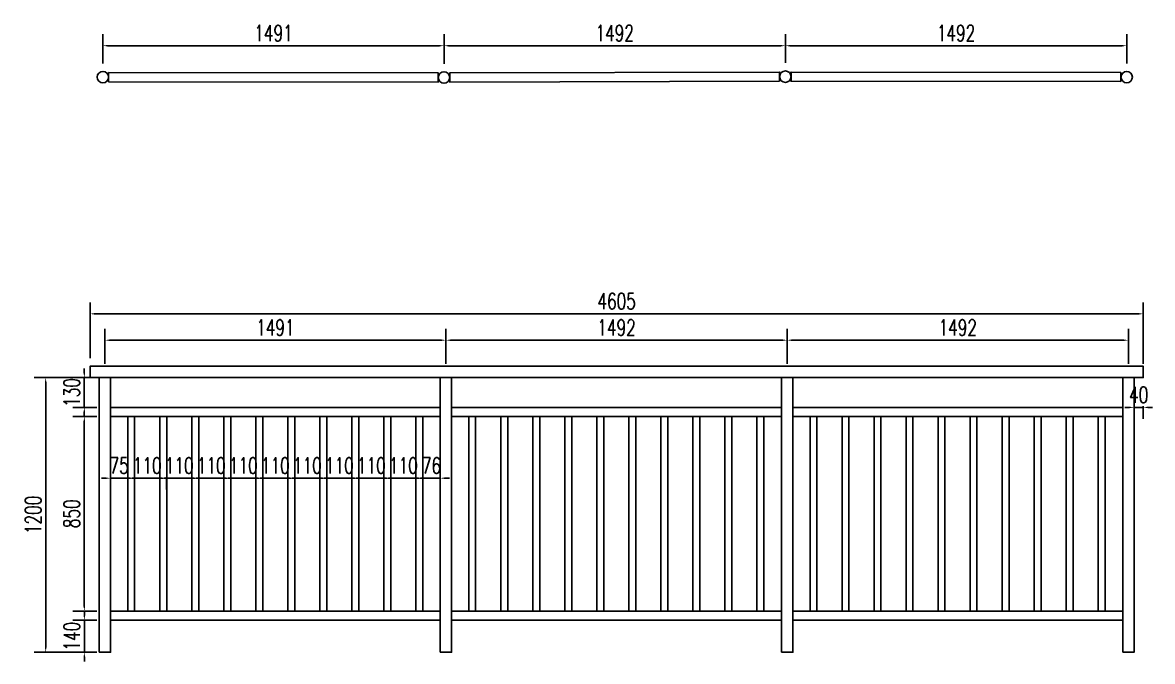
# Model space of a CAD drawing. Header units: millimetres. Extents: x -2430464 to 225692, y -180 to 1805330.
# Drawn here: x -1445449 to -1440509, y 608733 to 611525 of the extents above; entities that cross this region are included whole.
import ezdxf

# ---------------------------------------------------------------- set-up
doc = ezdxf.new("R2010")
doc.units = ezdxf.units.MM
doc.header["$LTSCALE"] = 1000
doc.layers.get('0').update_dxf_attribs({"linetype": 'CONTINUOUS'})
doc.layers.get('DEFPOINTS').update_dxf_attribs({"linetype": 'CONTINUOUS'})
for name, color, linetype in [('W-PLASTIC_RAILINGS塑木栏杆', 6, 'CONTINUOUS'), ('W-WOOD_FLOOR木地板', 30, 'CONTINUOUS'), ('景-通用-文字', 7, 'CONTINUOUS')]:
    doc.layers.add(name, color=color, linetype=linetype)
doc.styles.add('STANDARD_T3', font='simplex.shx', dxfattribs={"width": 0.7, "bigfont": 'gbcbig.shx'})
doc.dimstyles.new('W&&20', dxfattribs={"dimtxt": 70, "dimasz": 20, "dimexe": 50, "dimexo": 60, "dimgap": 20, "dimtad": 1, "dimdec": 0, "dimzin": 0, "dimdsep": 46, "dimtxsty": 'STANDARD_T3', "dimcen": 0.09, "dimclrd": 1, "dimclre": 1, "dimclrt": 7, "dimazin": 2, "dimtfac": 1, "dimtdec": 0, "dimtix": 1, "dimtmove": 2, "dimatfit": 3, "dimfxl": 0, "dimtolj": 1, "dimtzin": 0, "dimarcsym": 0})

# ---------------------------------------------------------------- blocks, each defined once
blk = doc.blocks.new('*D2624')
at = {"layer": 'DEFPOINTS', "color": 0, "transparency": 16777216}
for p in [(-1445154, 609973.4), (-1445348, 608773.4), (-1445114, 608773.4)]:
    blk.add_point(p, dxfattribs=at)
at = {"layer": 'W-WOOD_FLOOR木地板', "color": 1, "lineweight": -2, "transparency": 16777216}
for p, q in [((-1445214, 609973.4), (-1445398, 609973.4)), ((-1445348, 609953.4), (-1445348, 608793.4)), ((-1445174, 608773.4), (-1445398, 608773.4))]:
    blk.add_line(p, q, dxfattribs=at)
at = {"layer": 'W-WOOD_FLOOR木地板', "color": 1, "transparency": 16777216}
for points in [[(-1445351.3, 609953.4), (-1445344.6, 609953.4), (-1445348, 609973.4)], [(-1445351.3, 608793.4), (-1445344.6, 608793.4), (-1445348, 608773.4)]]:
    blk.add_solid(points, dxfattribs=at)
at = {"layer": 'W-WOOD_FLOOR木地板', "color": 7, "transparency": 16777216, "insert": (-1445403, 609373.4), "char_height": 70, "attachment_point": 5, "rotation": 90, "style": 'STANDARD_T3'}
blk.add_mtext('\\A1;1200', dxfattribs=at)
blk = doc.blocks.new('*D2610')
at = {"layer": 'DEFPOINTS', "color": 0, "transparency": 16777216}
for p in [(-1445064, 609803.4), (-1445179, 608953.4), (-1445064, 608953.4)]:
    blk.add_point(p, dxfattribs=at)
at = {"layer": 'W-WOOD_FLOOR木地板', "color": 1, "lineweight": -2, "transparency": 16777216}
for p, q in [((-1445124, 609803.4), (-1445229, 609803.4)), ((-1445179, 609783.4), (-1445179, 608973.4)), ((-1445124, 608953.4), (-1445229, 608953.4))]:
    blk.add_line(p, q, dxfattribs=at)
at = {"layer": 'W-WOOD_FLOOR木地板', "color": 1, "transparency": 16777216}
for points in [[(-1445182.3, 609783.4), (-1445175.6, 609783.4), (-1445179, 609803.4)], [(-1445182.3, 608973.4), (-1445175.6, 608973.4), (-1445179, 608953.4)]]:
    blk.add_solid(points, dxfattribs=at)
at = {"layer": 'W-WOOD_FLOOR木地板', "color": 7, "transparency": 16777216, "insert": (-1445234, 609378.4), "char_height": 70, "attachment_point": 5, "rotation": 90, "style": 'STANDARD_T3'}
blk.add_mtext('\\A1;850', dxfattribs=at)
blk = doc.blocks.new('*D2611')
at = {"layer": 'DEFPOINTS', "color": 0, "transparency": 16777216}
for p in [(-1445179, 609973.4), (-1445064, 609973.4), (-1445064, 609843.4)]:
    blk.add_point(p, dxfattribs=at)
at = {"layer": 'W-WOOD_FLOOR木地板', "color": 1, "lineweight": -2, "transparency": 16777216}
for p, q in [((-1445179, 609993.4), (-1445179, 610013.4)), ((-1445124, 609973.4), (-1445229, 609973.4)), ((-1445179, 609843.4), (-1445179, 609973.4)), ((-1445124, 609843.4), (-1445229, 609843.4)), ((-1445179, 609823.4), (-1445179, 609803.4))]:
    blk.add_line(p, q, dxfattribs=at)
at = {"layer": 'W-WOOD_FLOOR木地板', "color": 1, "transparency": 16777216}
for points in [[(-1445182.3, 609993.4), (-1445175.6, 609993.4), (-1445179, 609973.4)], [(-1445182.3, 609823.4), (-1445175.6, 609823.4), (-1445179, 609843.4)]]:
    blk.add_solid(points, dxfattribs=at)
at = {"layer": 'W-WOOD_FLOOR木地板', "color": 7, "transparency": 16777216, "insert": (-1445234, 609908.4), "char_height": 70, "attachment_point": 5, "rotation": 90, "style": 'STANDARD_T3'}
blk.add_mtext('\\A1;130', dxfattribs=at)
blk = doc.blocks.new('*D2625')
at = {"layer": 'DEFPOINTS', "color": 0, "transparency": 16777216}
for p in [(-1445064, 608913.4), (-1445178.9, 608773.4), (-1445064, 608773.4)]:
    blk.add_point(p, dxfattribs=at)
at = {"layer": 'W-WOOD_FLOOR木地板', "color": 1, "lineweight": -2, "transparency": 16777216}
for p, q in [((-1445178.9, 608933.4), (-1445178.9, 608953.4)), ((-1445124, 608913.4), (-1445228.9, 608913.4)), ((-1445178.9, 608913.4), (-1445178.9, 608773.4)), ((-1445124, 608773.4), (-1445228.9, 608773.4)), ((-1445178.9, 608753.4), (-1445178.9, 608733.4))]:
    blk.add_line(p, q, dxfattribs=at)
at = {"layer": 'W-WOOD_FLOOR木地板', "color": 1, "transparency": 16777216}
for points in [[(-1445182.2, 608933.4), (-1445175.6, 608933.4), (-1445178.9, 608913.4)], [(-1445182.2, 608753.4), (-1445175.6, 608753.4), (-1445178.9, 608773.4)]]:
    blk.add_solid(points, dxfattribs=at)
at = {"layer": 'W-WOOD_FLOOR木地板', "color": 7, "transparency": 16777216, "insert": (-1445233.9, 608843.4), "char_height": 70, "attachment_point": 5, "rotation": 90, "style": 'STANDARD_T3'}
blk.add_mtext('\\A1;140', dxfattribs=at)
blk = doc.blocks.new('*D2626')
at = {"layer": 'DEFPOINTS', "color": 0, "transparency": 16777216}
for p in [(-1443598, 610136.9), (-1445089, 609973.4), (-1443598, 609973.4)]:
    blk.add_point(p, dxfattribs=at)
at = {"layer": 'W-WOOD_FLOOR木地板', "color": 1, "lineweight": -2, "transparency": 16777216}
for p, q in [((-1445089, 610033.4), (-1445089, 610186.9)), ((-1443598, 610033.4), (-1443598, 610186.9)), ((-1445069, 610136.9), (-1443618, 610136.9))]:
    blk.add_line(p, q, dxfattribs=at)
at = {"layer": 'W-WOOD_FLOOR木地板', "color": 1, "transparency": 16777216}
for points in [[(-1445069, 610140.2), (-1445069, 610133.6), (-1445089, 610136.9)], [(-1443618, 610140.2), (-1443618, 610133.6), (-1443598, 610136.9)]]:
    blk.add_solid(points, dxfattribs=at)
at = {"layer": 'W-WOOD_FLOOR木地板', "color": 7, "transparency": 16777216, "insert": (-1444343.5, 610191.9), "char_height": 70, "attachment_point": 5, "style": 'STANDARD_T3'}
blk.add_mtext('\\A1;1491', dxfattribs=at)
blk = doc.blocks.new('*D2627')
at = {"layer": 'DEFPOINTS', "color": 0, "transparency": 16777216}
for p in [(-1442106, 610136.9), (-1443598, 609973.4), (-1442106, 609973.4)]:
    blk.add_point(p, dxfattribs=at)
at = {"layer": 'W-WOOD_FLOOR木地板', "color": 1, "lineweight": -2, "transparency": 16777216}
for p, q in [((-1443598, 610033.4), (-1443598, 610186.9)), ((-1442106, 610033.4), (-1442106, 610186.9)), ((-1443578, 610136.9), (-1442126, 610136.9))]:
    blk.add_line(p, q, dxfattribs=at)
at = {"layer": 'W-WOOD_FLOOR木地板', "color": 1, "transparency": 16777216}
for points in [[(-1443578, 610140.2), (-1443578, 610133.6), (-1443598, 610136.9)], [(-1442126, 610140.2), (-1442126, 610133.6), (-1442106, 610136.9)]]:
    blk.add_solid(points, dxfattribs=at)
at = {"layer": 'W-WOOD_FLOOR木地板', "color": 7, "transparency": 16777216, "insert": (-1442852, 610191.9), "char_height": 70, "attachment_point": 5, "style": 'STANDARD_T3'}
blk.add_mtext('\\A1;1492', dxfattribs=at)
blk = doc.blocks.new('*D2628')
at = {"layer": 'DEFPOINTS', "color": 0, "transparency": 16777216}
for p in [(-1440614, 610136.9), (-1442106, 609973.4), (-1440614, 609973.4)]:
    blk.add_point(p, dxfattribs=at)
at = {"layer": 'W-WOOD_FLOOR木地板', "color": 1, "lineweight": -2, "transparency": 16777216}
for p, q in [((-1442106, 610033.4), (-1442106, 610186.9)), ((-1440614, 610033.4), (-1440614, 610186.9)), ((-1442086, 610136.9), (-1440634, 610136.9))]:
    blk.add_line(p, q, dxfattribs=at)
at = {"layer": 'W-WOOD_FLOOR木地板', "color": 1, "transparency": 16777216}
for points in [[(-1442086, 610140.2), (-1442086, 610133.6), (-1442106, 610136.9)], [(-1440634, 610140.2), (-1440634, 610133.6), (-1440614, 610136.9)]]:
    blk.add_solid(points, dxfattribs=at)
at = {"layer": 'W-WOOD_FLOOR木地板', "color": 7, "transparency": 16777216, "insert": (-1441360, 610191.9), "char_height": 70, "attachment_point": 5, "style": 'STANDARD_T3'}
blk.add_mtext('\\A1;1492', dxfattribs=at)
blk = doc.blocks.new('*U2606')
at = {"layer": 'W-PLASTIC_RAILINGS塑木栏杆'}
blk.add_lwpolyline([(-15, -420), (15, -420), (15, 430), (-15, 430)], close=True, dxfattribs=at)
blk = doc.blocks.new('*U2607')
at = {"layer": 'W-PLASTIC_RAILINGS塑木栏杆', "color": 0, "linetype": 'ByBlock', "lineweight": -2, "transparency": 16777216}
for p in [(0, 0), (140, 0), (280, 0), (420, 0), (560, 0), (700, 0), (840, 0), (980, 0), (1120, 0), (1260, 0)]:
    blk.add_blockref('*U2606', p, dxfattribs=at)
blk = doc.blocks.new('*D2612')
at = {"layer": 'DEFPOINTS', "color": 0, "transparency": 16777216}
for p in [(-1445064, 609610.9), (-1444989, 609610.9), (-1444989, 609533.9)]:
    blk.add_point(p, dxfattribs=at)
at = {"layer": 'W-WOOD_FLOOR木地板', "color": 1, "lineweight": -2, "transparency": 16777216}
for p, q in [((-1445064, 609550.9), (-1445064, 609483.9)), ((-1444989, 609550.9), (-1444989, 609483.9)), ((-1445084, 609533.9), (-1445104, 609533.9)), ((-1445064, 609533.9), (-1444989, 609533.9)), ((-1444969, 609533.9), (-1444949, 609533.9))]:
    blk.add_line(p, q, dxfattribs=at)
at = {"layer": 'W-WOOD_FLOOR木地板', "color": 1, "transparency": 16777216}
for points in [[(-1445084, 609537.2), (-1445084, 609530.6), (-1445064, 609533.9)], [(-1444969, 609537.2), (-1444969, 609530.6), (-1444989, 609533.9)]]:
    blk.add_solid(points, dxfattribs=at)
at = {"layer": 'W-WOOD_FLOOR木地板', "color": 7, "transparency": 16777216, "insert": (-1445026.5, 609588.9), "char_height": 70, "attachment_point": 5, "style": 'STANDARD_T3'}
blk.add_mtext('\\A1;75', dxfattribs=at)
blk = doc.blocks.new('*D2613')
at = {"layer": 'DEFPOINTS', "color": 0, "transparency": 16777216}
for p in [(-1444119, 609657.8), (-1444009, 609657.8), (-1444009, 609533.9)]:
    blk.add_point(p, dxfattribs=at)
at = {"layer": '景-通用-文字', "color": 1, "lineweight": -2, "transparency": 16777216}
for p, q in [((-1444119, 609538.9), (-1444119, 609483.9)), ((-1444009, 609538.9), (-1444009, 609483.9)), ((-1444139, 609533.9), (-1444159, 609533.9)), ((-1444119, 609533.9), (-1444009, 609533.9)), ((-1443989, 609533.9), (-1443969, 609533.9))]:
    blk.add_line(p, q, dxfattribs=at)
at = {"layer": '景-通用-文字', "color": 1, "transparency": 16777216}
for points in [[(-1444139, 609537.2), (-1444139, 609530.6), (-1444119, 609533.9)], [(-1443989, 609537.2), (-1443989, 609530.6), (-1444009, 609533.9)]]:
    blk.add_solid(points, dxfattribs=at)
at = {"layer": '景-通用-文字', "color": 7, "transparency": 16777216, "insert": (-1444064, 609588.9), "char_height": 70, "attachment_point": 5, "style": 'STANDARD_T3'}
blk.add_mtext('\\A1;110', dxfattribs=at)
blk = doc.blocks.new('*D2614')
at = {"layer": 'DEFPOINTS', "color": 0, "transparency": 16777216}
for p in [(-1443839, 609657.8), (-1443729, 609657.8), (-1443729, 609533.9)]:
    blk.add_point(p, dxfattribs=at)
at = {"layer": '景-通用-文字', "color": 1, "lineweight": -2, "transparency": 16777216}
for p, q in [((-1443839, 609538.9), (-1443839, 609483.9)), ((-1443729, 609538.9), (-1443729, 609483.9)), ((-1443859, 609533.9), (-1443879, 609533.9)), ((-1443839, 609533.9), (-1443729, 609533.9)), ((-1443709, 609533.9), (-1443689, 609533.9))]:
    blk.add_line(p, q, dxfattribs=at)
at = {"layer": '景-通用-文字', "color": 1, "transparency": 16777216}
for points in [[(-1443859, 609537.2), (-1443859, 609530.6), (-1443839, 609533.9)], [(-1443709, 609537.2), (-1443709, 609530.6), (-1443729, 609533.9)]]:
    blk.add_solid(points, dxfattribs=at)
at = {"layer": '景-通用-文字', "color": 7, "transparency": 16777216, "insert": (-1443784, 609588.9), "char_height": 70, "attachment_point": 5, "style": 'STANDARD_T3'}
blk.add_mtext('\\A1;110', dxfattribs=at)
blk = doc.blocks.new('*D2615')
at = {"layer": 'DEFPOINTS', "color": 0, "transparency": 16777216}
for p in [(-1443699, 609657.8), (-1443623, 609657.8), (-1443623, 609533.9)]:
    blk.add_point(p, dxfattribs=at)
at = {"layer": '景-通用-文字', "color": 1, "lineweight": -2, "transparency": 16777216}
for p, q in [((-1443699, 609538.9), (-1443699, 609483.9)), ((-1443623, 609538.9), (-1443623, 609483.9)), ((-1443719, 609533.9), (-1443739, 609533.9)), ((-1443699, 609533.9), (-1443623, 609533.9)), ((-1443603, 609533.9), (-1443583, 609533.9))]:
    blk.add_line(p, q, dxfattribs=at)
at = {"layer": '景-通用-文字', "color": 1, "transparency": 16777216}
for points in [[(-1443719, 609537.2), (-1443719, 609530.6), (-1443699, 609533.9)], [(-1443603, 609537.2), (-1443603, 609530.6), (-1443623, 609533.9)]]:
    blk.add_solid(points, dxfattribs=at)
at = {"layer": '景-通用-文字', "color": 7, "transparency": 16777216, "insert": (-1443661, 609588.9), "char_height": 70, "attachment_point": 5, "style": 'STANDARD_T3'}
blk.add_mtext('\\A1;76', dxfattribs=at)
blk = doc.blocks.new('*D2616')
at = {"layer": 'DEFPOINTS', "color": 0, "transparency": 16777216}
for p in [(-1443979, 609657.8), (-1443869, 609657.8), (-1443869, 609533.9)]:
    blk.add_point(p, dxfattribs=at)
at = {"layer": '景-通用-文字', "color": 1, "lineweight": -2, "transparency": 16777216}
for p, q in [((-1443979, 609538.9), (-1443979, 609483.9)), ((-1443869, 609538.9), (-1443869, 609483.9)), ((-1443999, 609533.9), (-1444019, 609533.9)), ((-1443979, 609533.9), (-1443869, 609533.9)), ((-1443849, 609533.9), (-1443829, 609533.9))]:
    blk.add_line(p, q, dxfattribs=at)
at = {"layer": '景-通用-文字', "color": 1, "transparency": 16777216}
for points in [[(-1443999, 609537.2), (-1443999, 609530.6), (-1443979, 609533.9)], [(-1443849, 609537.2), (-1443849, 609530.6), (-1443869, 609533.9)]]:
    blk.add_solid(points, dxfattribs=at)
at = {"layer": '景-通用-文字', "color": 7, "transparency": 16777216, "insert": (-1443924, 609588.9), "char_height": 70, "attachment_point": 5, "style": 'STANDARD_T3'}
blk.add_mtext('\\A1;110', dxfattribs=at)
blk = doc.blocks.new('*D2617')
at = {"layer": 'DEFPOINTS', "color": 0, "transparency": 16777216}
for p in [(-1444259, 609657.8), (-1444149, 609657.8), (-1444149, 609533.9)]:
    blk.add_point(p, dxfattribs=at)
at = {"layer": '景-通用-文字', "color": 1, "lineweight": -2, "transparency": 16777216}
for p, q in [((-1444259, 609538.9), (-1444259, 609483.9)), ((-1444149, 609538.9), (-1444149, 609483.9)), ((-1444279, 609533.9), (-1444299, 609533.9)), ((-1444259, 609533.9), (-1444149, 609533.9)), ((-1444129, 609533.9), (-1444109, 609533.9))]:
    blk.add_line(p, q, dxfattribs=at)
at = {"layer": '景-通用-文字', "color": 1, "transparency": 16777216}
for points in [[(-1444279, 609537.2), (-1444279, 609530.6), (-1444259, 609533.9)], [(-1444129, 609537.2), (-1444129, 609530.6), (-1444149, 609533.9)]]:
    blk.add_solid(points, dxfattribs=at)
at = {"layer": '景-通用-文字', "color": 7, "transparency": 16777216, "insert": (-1444204, 609588.9), "char_height": 70, "attachment_point": 5, "style": 'STANDARD_T3'}
blk.add_mtext('\\A1;110', dxfattribs=at)
blk = doc.blocks.new('*D2618')
at = {"layer": 'DEFPOINTS', "color": 0, "transparency": 16777216}
for p in [(-1444399, 609657.8), (-1444289, 609657.8), (-1444289, 609533.9)]:
    blk.add_point(p, dxfattribs=at)
at = {"layer": '景-通用-文字', "color": 1, "lineweight": -2, "transparency": 16777216}
for p, q in [((-1444399, 609538.9), (-1444399, 609483.9)), ((-1444289, 609538.9), (-1444289, 609483.9)), ((-1444419, 609533.9), (-1444439, 609533.9)), ((-1444399, 609533.9), (-1444289, 609533.9)), ((-1444269, 609533.9), (-1444249, 609533.9))]:
    blk.add_line(p, q, dxfattribs=at)
at = {"layer": '景-通用-文字', "color": 1, "transparency": 16777216}
for points in [[(-1444419, 609537.2), (-1444419, 609530.6), (-1444399, 609533.9)], [(-1444269, 609537.2), (-1444269, 609530.6), (-1444289, 609533.9)]]:
    blk.add_solid(points, dxfattribs=at)
at = {"layer": '景-通用-文字', "color": 7, "transparency": 16777216, "insert": (-1444344, 609588.9), "char_height": 70, "attachment_point": 5, "style": 'STANDARD_T3'}
blk.add_mtext('\\A1;110', dxfattribs=at)
blk = doc.blocks.new('*D2619')
at = {"layer": 'DEFPOINTS', "color": 0, "transparency": 16777216}
for p in [(-1444539, 609657.8), (-1444429, 609657.8), (-1444429, 609533.9)]:
    blk.add_point(p, dxfattribs=at)
at = {"layer": '景-通用-文字', "color": 1, "lineweight": -2, "transparency": 16777216}
for p, q in [((-1444539, 609538.9), (-1444539, 609483.9)), ((-1444429, 609538.9), (-1444429, 609483.9)), ((-1444559, 609533.9), (-1444579, 609533.9)), ((-1444539, 609533.9), (-1444429, 609533.9)), ((-1444409, 609533.9), (-1444389, 609533.9))]:
    blk.add_line(p, q, dxfattribs=at)
at = {"layer": '景-通用-文字', "color": 1, "transparency": 16777216}
for points in [[(-1444559, 609537.2), (-1444559, 609530.6), (-1444539, 609533.9)], [(-1444409, 609537.2), (-1444409, 609530.6), (-1444429, 609533.9)]]:
    blk.add_solid(points, dxfattribs=at)
at = {"layer": '景-通用-文字', "color": 7, "transparency": 16777216, "insert": (-1444484, 609588.9), "char_height": 70, "attachment_point": 5, "style": 'STANDARD_T3'}
blk.add_mtext('\\A1;110', dxfattribs=at)
blk = doc.blocks.new('*D2620')
at = {"layer": 'DEFPOINTS', "color": 0, "transparency": 16777216}
for p in [(-1444679, 609657.8), (-1444569, 609657.8), (-1444569, 609533.9)]:
    blk.add_point(p, dxfattribs=at)
at = {"layer": '景-通用-文字', "color": 1, "lineweight": -2, "transparency": 16777216}
for p, q in [((-1444679, 609538.9), (-1444679, 609483.9)), ((-1444569, 609538.9), (-1444569, 609483.9)), ((-1444699, 609533.9), (-1444719, 609533.9)), ((-1444679, 609533.9), (-1444569, 609533.9)), ((-1444549, 609533.9), (-1444529, 609533.9))]:
    blk.add_line(p, q, dxfattribs=at)
at = {"layer": '景-通用-文字', "color": 1, "transparency": 16777216}
for points in [[(-1444699, 609537.2), (-1444699, 609530.6), (-1444679, 609533.9)], [(-1444549, 609537.2), (-1444549, 609530.6), (-1444569, 609533.9)]]:
    blk.add_solid(points, dxfattribs=at)
at = {"layer": '景-通用-文字', "color": 7, "transparency": 16777216, "insert": (-1444624, 609588.9), "char_height": 70, "attachment_point": 5, "style": 'STANDARD_T3'}
blk.add_mtext('\\A1;110', dxfattribs=at)
blk = doc.blocks.new('*D2621')
at = {"layer": 'DEFPOINTS', "color": 0, "transparency": 16777216}
for p in [(-1444819, 609657.8), (-1444709, 609657.8), (-1444709, 609533.9)]:
    blk.add_point(p, dxfattribs=at)
at = {"layer": '景-通用-文字', "color": 1, "lineweight": -2, "transparency": 16777216}
for p, q in [((-1444819, 609538.9), (-1444819, 609483.9)), ((-1444709, 609538.9), (-1444709, 609483.9)), ((-1444839, 609533.9), (-1444859, 609533.9)), ((-1444819, 609533.9), (-1444709, 609533.9)), ((-1444689, 609533.9), (-1444669, 609533.9))]:
    blk.add_line(p, q, dxfattribs=at)
at = {"layer": '景-通用-文字', "color": 1, "transparency": 16777216}
for points in [[(-1444839, 609537.2), (-1444839, 609530.6), (-1444819, 609533.9)], [(-1444689, 609537.2), (-1444689, 609530.6), (-1444709, 609533.9)]]:
    blk.add_solid(points, dxfattribs=at)
at = {"layer": '景-通用-文字', "color": 7, "transparency": 16777216, "insert": (-1444764, 609588.9), "char_height": 70, "attachment_point": 5, "style": 'STANDARD_T3'}
blk.add_mtext('\\A1;110', dxfattribs=at)
blk = doc.blocks.new('*D2622')
at = {"layer": 'DEFPOINTS', "color": 0, "transparency": 16777216}
for p in [(-1444959, 609657.8), (-1444849, 609657.8), (-1444849, 609533.9)]:
    blk.add_point(p, dxfattribs=at)
at = {"layer": '景-通用-文字', "color": 1, "lineweight": -2, "transparency": 16777216}
for p, q in [((-1444959, 609538.9), (-1444959, 609483.9)), ((-1444849, 609538.9), (-1444849, 609483.9)), ((-1444979, 609533.9), (-1444999, 609533.9)), ((-1444959, 609533.9), (-1444849, 609533.9)), ((-1444829, 609533.9), (-1444809, 609533.9))]:
    blk.add_line(p, q, dxfattribs=at)
at = {"layer": '景-通用-文字', "color": 1, "transparency": 16777216}
for points in [[(-1444979, 609537.2), (-1444979, 609530.6), (-1444959, 609533.9)], [(-1444829, 609537.2), (-1444829, 609530.6), (-1444849, 609533.9)]]:
    blk.add_solid(points, dxfattribs=at)
at = {"layer": '景-通用-文字', "color": 7, "transparency": 16777216, "insert": (-1444904, 609588.9), "char_height": 70, "attachment_point": 5, "style": 'STANDARD_T3'}
blk.add_mtext('\\A1;110', dxfattribs=at)
blk = doc.blocks.new('*U2608')
at = {"layer": 'W-PLASTIC_RAILINGS塑木栏杆'}
blk.add_lwpolyline([(-15, -420), (15, -420), (15, 430), (-15, 430)], close=True, dxfattribs=at)
blk = doc.blocks.new('*U2609')
at = {"layer": 'W-PLASTIC_RAILINGS塑木栏杆', "color": 0, "linetype": 'ByBlock', "lineweight": -2, "transparency": 16777216}
for p in [(0, 0), (140, 0), (280, 0), (420, 0), (560, 0), (700, 0), (840, 0), (980, 0), (1120, 0), (1260, 0)]:
    blk.add_blockref('*U2608', p, dxfattribs=at)
blk = doc.blocks.new('*U2604')
at = {"layer": 'W-PLASTIC_RAILINGS塑木栏杆'}
blk.add_lwpolyline([(-15, -420), (15, -420), (15, 430), (-15, 430)], close=True, dxfattribs=at)
blk = doc.blocks.new('*U2605')
at = {"layer": 'W-PLASTIC_RAILINGS塑木栏杆', "color": 0, "linetype": 'ByBlock', "lineweight": -2, "transparency": 16777216}
for p in [(0, 0), (140, 0), (280, 0), (420, 0), (560, 0), (700, 0), (840, 0), (980, 0), (1120, 0), (1260, 0)]:
    blk.add_blockref('*U2604', p, dxfattribs=at)
blk = doc.blocks.new('*D2629')
at = {"color": 1, "lineweight": -2, "transparency": 16777216}
for p, q in [((-1440609, 609843.4), (-1440629, 609843.4)), ((-1440589, 609848.4), (-1440589, 609793.4)), ((-1440589, 609843.4), (-1440549, 609843.4)), ((-1440549, 609848.4), (-1440549, 609793.4)), ((-1440529, 609843.4), (-1440509, 609843.4))]:
    blk.add_line(p, q, dxfattribs=at)
at = {"color": 1, "transparency": 16777216}
for points in [[(-1440609, 609846.7), (-1440609, 609840.1), (-1440589, 609843.4)], [(-1440529, 609846.7), (-1440529, 609840.1), (-1440549, 609843.4)]]:
    blk.add_solid(points, dxfattribs=at)
at = {"layer": 'DEFPOINTS', "color": 0, "transparency": 16777216}
for p in [(-1440589, 609973.4), (-1440549, 609973.4), (-1440549, 609843.4)]:
    blk.add_point(p, dxfattribs=at)
at = {"color": 7, "transparency": 16777216, "insert": (-1440569, 609898.4), "char_height": 70, "attachment_point": 5, "style": 'STANDARD_T3'}
blk.add_mtext('\\A1;40', dxfattribs=at)
blk = doc.blocks.new('*D2623')
at = {"layer": 'DEFPOINTS', "color": 0, "transparency": 16777216}
for p in [(-1440549, 610252.2), (-1445154, 609998.4), (-1440549, 609973.4)]:
    blk.add_point(p, dxfattribs=at)
at = {"layer": 'W-WOOD_FLOOR木地板', "color": 1, "lineweight": -2, "transparency": 16777216}
for p, q in [((-1445154, 610058.4), (-1445154, 610302.2)), ((-1440549, 610033.4), (-1440549, 610302.2)), ((-1445134, 610252.2), (-1440569, 610252.2))]:
    blk.add_line(p, q, dxfattribs=at)
at = {"layer": 'W-WOOD_FLOOR木地板', "color": 1, "transparency": 16777216}
for points in [[(-1445134, 610255.5), (-1445134, 610248.8), (-1445154, 610252.2)], [(-1440569, 610255.5), (-1440569, 610248.8), (-1440549, 610252.2)]]:
    blk.add_solid(points, dxfattribs=at)
at = {"layer": 'W-WOOD_FLOOR木地板', "color": 7, "transparency": 16777216, "insert": (-1442851.5, 610307.2), "char_height": 70, "attachment_point": 5, "style": 'STANDARD_T3'}
blk.add_mtext('\\A1;4605', dxfattribs=at)
blk = doc.blocks.new('*D2630')
at = {"color": 1, "lineweight": -2, "transparency": 16777216}
for p, q in [((-1445097.8, 611346.7), (-1445097.8, 611473.8)), ((-1443606.3, 611344.8), (-1443606.3, 611473.8)), ((-1445077.8, 611423.8), (-1443626.3, 611423.8))]:
    blk.add_line(p, q, dxfattribs=at)
at = {"color": 1, "transparency": 16777216}
for points in [[(-1445077.8, 611427.1), (-1445077.8, 611420.5), (-1445097.8, 611423.8)], [(-1443626.3, 611427.1), (-1443626.3, 611420.5), (-1443606.3, 611423.8)]]:
    blk.add_solid(points, dxfattribs=at)
at = {"layer": 'DEFPOINTS', "color": 0, "transparency": 16777216}
for p in [(-1443606.3, 611423.8), (-1445097.8, 611286.7), (-1443606.3, 611284.8)]:
    blk.add_point(p, dxfattribs=at)
at = {"color": 7, "transparency": 16777216, "insert": (-1444352, 611478.8), "char_height": 70, "attachment_point": 5, "style": 'STANDARD_T3'}
blk.add_mtext('\\A1;1491', dxfattribs=at)
blk = doc.blocks.new('*D2631')
at = {"color": 1, "lineweight": -2, "transparency": 16777216}
for p, q in [((-1443606.3, 611344.8), (-1443606.3, 611473.8)), ((-1442113.8, 611348.6), (-1442113.8, 611473.8)), ((-1443586.3, 611423.8), (-1442133.8, 611423.8))]:
    blk.add_line(p, q, dxfattribs=at)
at = {"color": 1, "transparency": 16777216}
for points in [[(-1443586.3, 611427.1), (-1443586.3, 611420.5), (-1443606.3, 611423.8)], [(-1442133.8, 611427.1), (-1442133.8, 611420.5), (-1442113.8, 611423.8)]]:
    blk.add_solid(points, dxfattribs=at)
at = {"layer": 'DEFPOINTS', "color": 0, "transparency": 16777216}
for p in [(-1442113.8, 611423.8), (-1443606.3, 611284.8), (-1442113.8, 611288.6)]:
    blk.add_point(p, dxfattribs=at)
at = {"color": 7, "transparency": 16777216, "insert": (-1442860, 611478.8), "char_height": 70, "attachment_point": 5, "style": 'STANDARD_T3'}
blk.add_mtext('\\A1;1492', dxfattribs=at)
blk = doc.blocks.new('*D2632')
at = {"color": 1, "lineweight": -2, "transparency": 16777216}
for p, q in [((-1442113.8, 611348.6), (-1442113.8, 611473.8)), ((-1440621.3, 611346.7), (-1440621.3, 611473.8)), ((-1442093.8, 611423.8), (-1440641.3, 611423.8))]:
    blk.add_line(p, q, dxfattribs=at)
at = {"color": 1, "transparency": 16777216}
for points in [[(-1442093.8, 611427.1), (-1442093.8, 611420.5), (-1442113.8, 611423.8)], [(-1440641.3, 611427.1), (-1440641.3, 611420.5), (-1440621.3, 611423.8)]]:
    blk.add_solid(points, dxfattribs=at)
at = {"layer": 'DEFPOINTS', "color": 0, "transparency": 16777216}
for p in [(-1440621.3, 611423.8), (-1442113.8, 611288.6), (-1440621.3, 611286.7)]:
    blk.add_point(p, dxfattribs=at)
at = {"color": 7, "transparency": 16777216, "insert": (-1441367.6, 611478.8), "char_height": 70, "attachment_point": 5, "style": 'STANDARD_T3'}
blk.add_mtext('\\A1;1492', dxfattribs=at)

msp = doc.modelspace()

# ---------------------------------------------------------------- linework, layer by layer
at = {"layer": 'W-PLASTIC_RAILINGS塑木栏杆'}
for points in [[(-1445072.79, 611266.65), (-1443631.29, 611264.81), (-1443631.24, 611304.81), (-1445072.74, 611306.65)], [(-1442138.84, 611268.61), (-1443581.29, 611264.75), (-1443581.24, 611304.75), (-1442138.79, 611308.61)], [(-1440646.34, 611266.71), (-1442088.84, 611268.54), (-1442088.79, 611308.54), (-1440646.29, 611306.71)], [(-1445153.97, 609973.41), (-1440548.97, 609973.41), (-1440548.97, 610023.41), (-1445153.97, 610023.41)], [(-1445113.97, 608773.41), (-1445063.97, 608773.41), (-1445063.97, 609973.41), (-1445113.97, 609973.41)], [(-1443622.97, 608773.41), (-1443572.97, 608773.41), (-1443572.97, 609973.41), (-1443622.97, 609973.41)], [(-1442130.97, 608773.41), (-1442080.97, 608773.41), (-1442080.97, 609973.41), (-1442130.97, 609973.41)], [(-1440638.97, 608773.41), (-1440588.97, 608773.41), (-1440588.97, 609973.41), (-1440638.97, 609973.41)], [(-1445063.97, 609803.41), (-1443622.97, 609803.41), (-1443622.97, 609843.41), (-1445063.97, 609843.41)], [(-1442130.97, 609803.41), (-1443572.97, 609803.41), (-1443572.97, 609843.41), (-1442130.97, 609843.41)], [(-1440638.97, 609803.41), (-1442080.97, 609803.41), (-1442080.97, 609843.41), (-1440638.97, 609843.41)], [(-1445063.97, 608953.41), (-1443622.97, 608953.41), (-1443622.97, 608913.41), (-1445063.97, 608913.41)], [(-1442130.97, 608953.41), (-1443572.97, 608953.41), (-1443572.97, 608913.41), (-1442130.97, 608913.41)], [(-1440638.97, 608953.41), (-1442080.97, 608953.41), (-1442080.97, 608913.41), (-1440638.97, 608913.41)]]:
    msp.add_lwpolyline(points, close=True, dxfattribs=at)
for centre in [(-1445097.76, 611286.68), (-1443606.26, 611284.78), (-1442113.81, 611288.57), (-1440621.31, 611286.68)]:
    msp.add_circle(centre, 25, dxfattribs=at)

# ---------------------------------------------------------------- block references
for name, p in [('*U2607', (-1444973.97, 609373.41)), ('*U2609', (-1443482.97, 609373.41)), ('*U2605', (-1441990.97, 609373.41))]:
    msp.add_blockref(name, p, dxfattribs=at)

# ---------------------------------------------------------------- dimensions: what is measured, and where the dimension line sits
for base, p1, p2, picture, middle in [((-1443606.2615, 611423.7841), (-1445097.7603, 611286.678), (-1443606.2615, 611284.7813), '*D2630', (-1444352.0109, 611478.7841)), ((-1442113.81, 611423.78), (-1443606.26, 611284.78), (-1442113.81, 611288.57), '*D2631', (-1442860.04, 611478.78)), ((-1440621.3126, 611423.7841), (-1442113.8114, 611288.5747), (-1440621.3126, 611286.678), '*D2632', (-1441367.562, 611478.7841))]:
    dim = msp.add_linear_dim(base=base, p1=p1, p2=p2, dimstyle='W&&20')
    dim.commit()
    dim.dimension.update_dxf_attribs({"geometry": picture, "text_midpoint": middle})
at = {"color": 1}
dim = msp.add_linear_dim(base=(-1440548.97, 609843.41), p1=(-1440588.97, 609973.41), p2=(-1440548.97, 609973.41), dimstyle='W&&20', override={"dimfxl": 5, "dimfxlon": 1, "dimarcsym": 2}, dxfattribs=at)
dim.commit()
dim.dimension.update_dxf_attribs({"geometry": '*D2629', "text_midpoint": (-1440568.97, 609898.41)})
at = {"layer": 'W-WOOD_FLOOR木地板'}
for base, p1, p2, picture, middle in [((-1440548.97, 610252.18), (-1445153.97, 609998.41), (-1440548.97, 609973.41), '*D2623', (-1442851.47, 610307.18)), ((-1443597.97, 610136.91), (-1445088.97, 609973.41), (-1443597.97, 609973.41), '*D2626', (-1444343.47, 610191.91)), ((-1442105.97, 610136.91), (-1443597.97, 609973.41), (-1442105.97, 609973.41), '*D2627', (-1442851.97, 610191.91)), ((-1440613.97, 610136.91), (-1442105.97, 609973.41), (-1440613.97, 609973.41), '*D2628', (-1441359.97, 610191.91)), ((-1444988.97, 609533.91), (-1445063.97, 609610.91), (-1444988.97, 609610.91), '*D2612', (-1445026.47, 609588.91))]:
    dim = msp.add_linear_dim(base=base, p1=p1, p2=p2, dimstyle='W&&20', dxfattribs=at)
    dim.commit()
    dim.dimension.update_dxf_attribs({"geometry": picture, "text_midpoint": middle})
for base, p1, p2, picture, middle in [((-1445178.97, 609973.41), (-1445063.97, 609843.41), (-1445063.97, 609973.41), '*D2611', (-1445233.97, 609908.41)), ((-1445347.97, 608773.41), (-1445153.97, 609973.41), (-1445113.97, 608773.41), '*D2624', (-1445402.97, 609373.41)), ((-1445178.97, 608953.41), (-1445063.97, 609803.41), (-1445063.97, 608953.41), '*D2610', (-1445233.97, 609378.41)), ((-1445178.9, 608773.41), (-1445063.97, 608913.41), (-1445063.97, 608773.41), '*D2625', (-1445233.9, 608843.41))]:
    dim = msp.add_linear_dim(base=base, p1=p1, p2=p2, angle=90, dimstyle='W&&20', dxfattribs=at)
    dim.commit()
    dim.dimension.update_dxf_attribs({"geometry": picture, "text_midpoint": middle})
at = {"layer": '景-通用-文字', "color": 3}
for base, p1, p2, picture, middle in [((-1444848.97, 609533.91), (-1444958.97, 609657.83), (-1444848.97, 609657.83), '*D2622', (-1444903.97, 609588.91)), ((-1444708.97, 609533.91), (-1444818.97, 609657.83), (-1444708.97, 609657.83), '*D2621', (-1444763.97, 609588.91)), ((-1444568.97, 609533.91), (-1444678.97, 609657.83), (-1444568.97, 609657.83), '*D2620', (-1444623.97, 609588.91)), ((-1444428.97, 609533.91), (-1444538.97, 609657.83), (-1444428.97, 609657.83), '*D2619', (-1444483.97, 609588.91)), ((-1444288.97, 609533.91), (-1444398.97, 609657.83), (-1444288.97, 609657.83), '*D2618', (-1444343.97, 609588.91)), ((-1444148.97, 609533.91), (-1444258.97, 609657.83), (-1444148.97, 609657.83), '*D2617', (-1444203.97, 609588.91)), ((-1444008.97, 609533.91), (-1444118.97, 609657.83), (-1444008.97, 609657.83), '*D2613', (-1444063.97, 609588.91)), ((-1443868.97, 609533.91), (-1443978.97, 609657.83), (-1443868.97, 609657.83), '*D2616', (-1443923.97, 609588.91)), ((-1443728.97, 609533.91), (-1443838.97, 609657.83), (-1443728.97, 609657.83), '*D2614', (-1443783.97, 609588.91)), ((-1443622.97, 609533.91), (-1443698.97, 609657.83), (-1443622.97, 609657.83), '*D2615', (-1443660.97, 609588.91))]:
    dim = msp.add_linear_dim(base=base, p1=p1, p2=p2, dimstyle='W&&20', override={"dimfxl": 5, "dimfxlon": 1, "dimarcsym": 2}, dxfattribs=at)
    dim.commit()
    dim.dimension.update_dxf_attribs({"geometry": picture, "text_midpoint": middle})

doc.saveas('drawing.dxf')
